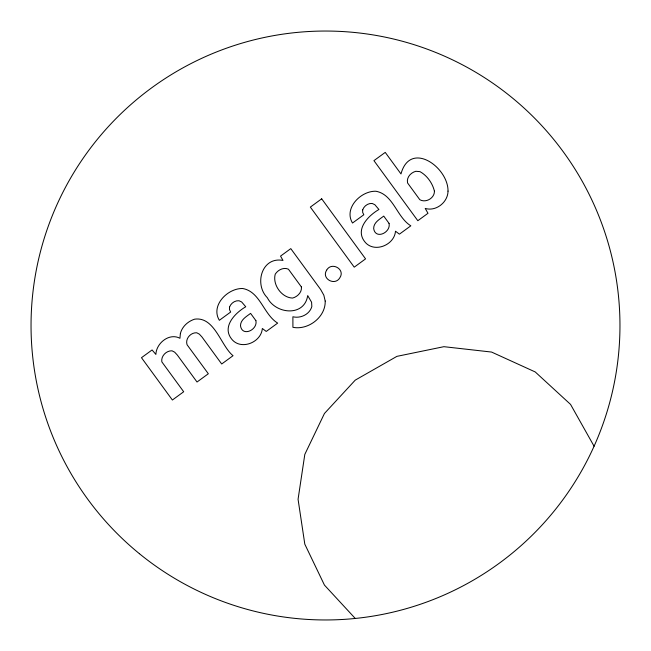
<?xml version="1.0" encoding="UTF-8"?>
<svg xmlns="http://www.w3.org/2000/svg" width="651" height="651" viewBox="0 0 651 651"><rect width="100%" height="100%" fill="white"/><g stroke="black" fill="none" stroke-linecap="round" stroke-linejoin="round"><path stroke-width="0.98" d="M355.251 618.45L324.45 585.103L304.814 544.179L298.068 499.284L304.814 454.398L324.45 413.475L355.251 380.127L396.915 356.357L443.901 346.682L491.57 352.061L535.228 371.949L570.553 404.401L594.078 446.212M229.534 307.101L229.502 309.616L230.657 312.041L219.354 320.3C210.306 305.555 227.801 287.97 242.774 288.523C260.359 291.762 263.476 314.4 277.66 323.108L266.243 331.449L262.337 328.478C261.271 342.686 240.349 350.865 231.357 338.699C221.877 326.322 235.369 312.814 245.752 306.767L241.676 301.983L239.047 300.754C234.921 300.314 230.893 303.268 229.534 307.101M362.688 209.825L362.664 212.34L363.811 214.765L352.508 223.024C343.459 208.279 360.963 190.686 375.928 191.248C393.521 194.478 396.638 217.117 410.822 225.824L399.397 234.165L395.491 231.203C394.433 245.411 373.511 253.589 364.511 241.423C355.031 229.046 368.531 215.538 378.915 209.492L374.838 204.699L372.209 203.47C368.075 203.031 364.047 205.993 362.688 209.825M255.9 320.65C257.926 329.87 242.18 337.275 240.504 325.801C240.447 319.796 246.404 316.573 250.586 313.375L255.9 320.65M301.413 286.977C302.064 292.307 297.458 296.718 292.657 298.06C281.688 297.824 272.305 284.585 275.251 274.144C277.953 269.953 283.543 266.967 288.417 269.188L301.413 286.977M389.054 223.374C391.088 232.586 375.342 239.999 373.666 228.525C373.601 222.512 379.566 219.297 383.74 216.099L389.054 223.374M325.199 301.031C325.728 317.078 308.314 330.382 292.917 327.315L292.893 316.777C300.583 318.665 309.681 314.384 311.837 306.507L311.593 302.227L307.695 295.587C304.489 317.021 275.674 314.278 267.333 297.719C253.939 284.292 261.759 256.339 282.982 260.441L280.54 256.112L290.785 248.625L320.666 289.524L323.832 295.18L325.199 301.031M180.36 333.662L179.953 338.284C169.227 332.571 156.224 343.24 155.882 354.429L152.074 349.961L141.479 357.7L172.385 400.015L183.688 391.756L161.83 361.842C160.854 356.048 166.331 350.547 172.01 350.808L174.663 352.167L177.341 355.072L197.025 382.015L208.328 373.755L187.057 344.729C185.087 338.723 190.662 332.376 196.74 332.775L199.361 334.15L201.989 337.006L221.698 363.99L233.042 355.698C220.86 345.966 214.74 316.378 194.682 319.169C187.952 321.285 182.003 326.647 180.36 333.662M434.429 191.15C434.632 198.14 425.778 203.25 419.781 199.67L407.583 182.972C406.297 177.479 410.765 172.596 415.851 171.286L420.001 171.644C427.202 175.615 432.516 183.265 434.429 191.15M448.018 191.117C447.945 202.233 436.04 211.762 425.209 208.418L427.984 213.284L417.82 220.713L373.934 160.642L385.237 152.391L400.983 173.939C410.171 139.941 448.384 167.234 448.018 191.117M326.656 270.149C321.065 278.669 335.053 286.424 339.912 277.651C345.526 269.18 331.473 261.425 326.656 270.149M321.692 198.815L310.348 207.099L354.234 267.162L365.569 258.878L321.692 198.815M139.387 553.684A294.455 294.455 0 0 0 616.172 372.584A294.455 294.455 0 0 0 220.941 50.233A294.455 294.455 0 0 0 139.387 553.684"/></g></svg>
